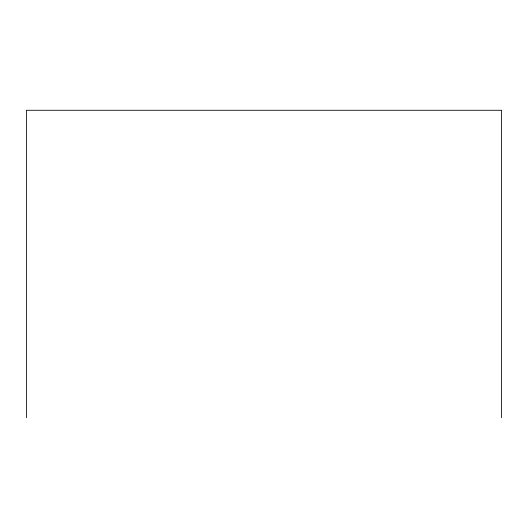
<?xml version="1.0" encoding="UTF-8"?>
<svg xmlns="http://www.w3.org/2000/svg" width="528" height="528" viewBox="0 0 528 528"><rect width="100%" height="100%" fill="white"/><g stroke="black" fill="none" stroke-linecap="round" stroke-linejoin="round"><path stroke-width="0.79" d="M501.6 417.721L501.6 110.279L26.4 110.279L26.4 417.721"/></g></svg>
